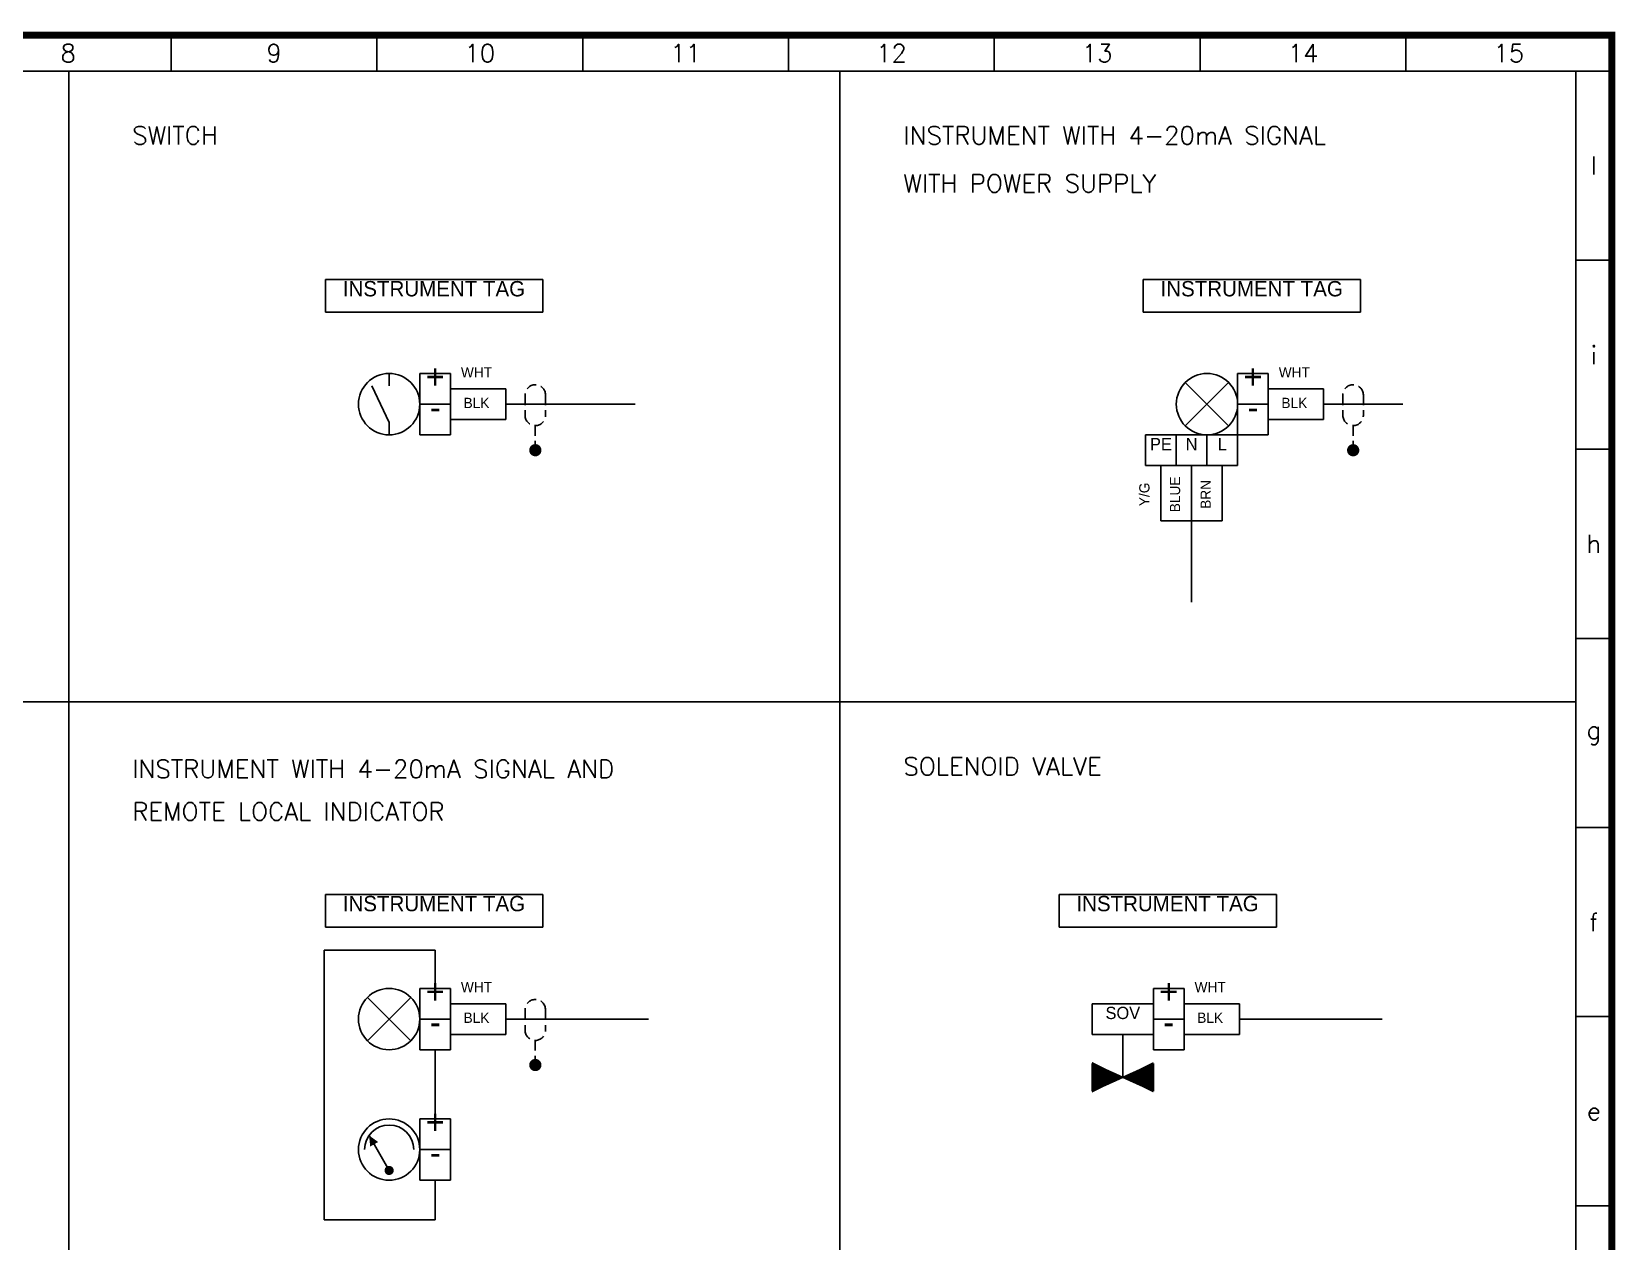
# Model space of a CAD drawing. Extents: x -4 to 378, y 0 to 264.
# Drawn here: x 184.2 to 377.8, y 115.7 to 263.6 of the extents above; entities that cross this region are included whole.
import ezdxf
from ezdxf.enums import TextEntityAlignment as Align

# ---------------------------------------------------------------- set-up
doc = ezdxf.new("R2010")
doc.units = 0
doc.header["$LTSCALE"] = 5
doc.header["$MEASUREMENT"] = 0
doc.linetypes.add('CONTINUA', pattern=[0])
doc.linetypes.add('HIDDEN', pattern=[0.375, 0.25, -0.125])
doc.layers.get('0').update_dxf_attribs({"linetype": 'CONTINUA'})
doc.styles.add('DESCRIZ', font='SIMPLEX')
doc.styles.add('FOXS', font='FOXS')
doc.styles.add('ROMANS', font='ROMANS.shx')
doc.styles.add('SIMPLEX', font='simplex.shx')

# ---------------------------------------------------------------- blocks, each defined once
blk = doc.blocks.new('CART_OR')
at = {"const_width": 0.879}
blk.add_lwpolyline([(0, 263.13), (377.41, 263.13), (377.41, 0), (0, 0)], close=True, dxfattribs=at)
at = {"style": 'DESCRIZ'}
blk.add_attdef('PLOT_PAREMETERS', text='', height=1.76, rotation=90, dxfattribs=at).set_placement((-2.95, 50.73), align=Align.MIDDLE)
for tag, height, p in [('REV4', 1.76, (4.2, 25.57)), ('XX/XX/94', 1.76, (16.47, 25.57)), ('REV3', 1.76, (4.2, 21.43)), ('XX/XX/94', 1.76, (16.47, 21.43)), ('SCALE', 1.76, (339.86, 20.71)), ('FOGLIO', 1.76, (362.89, 20.76)), ('REV2', 1.76, (4.2, 17.28)), ('XX/XX/94', 1.76, (16.47, 17.28)), ('REV1', 1.76, (4.2, 13.14)), ('XX/XX/94', 1.76, (16.47, 13.14)), ('HEADER_LINE_3', 2.19, (228.5, 11.83)), ('REV0', 1.76, (4.2, 8.99)), ('XX/XX/94', 1.76, (16.47, 8.99)), ('HEADER_LINE_4', 2.19, (228.5, 7.59))]:
    blk.add_attdef(tag, text='', height=height, dxfattribs=at).set_placement(p, align=Align.MIDDLE)
for tag, p in [('DESCRIPTION', (27.33, 24.69)), ('DESCRIPTION', (27.33, 20.54)), ('DESCRIPTION', (27.33, 16.4)), ('DOCUMENT', (349.33, 15.81)), ('DESCRIPTION', (27.33, 12.25)), ('CUSTOMER_ORDER', (349.33, 11.08)), ('DESCRIPTION', (27.33, 8.11)), ('CUSTOMER_REF', (349.33, 6.34))]:
    blk.add_attdef(tag, p, '', height=1.76, dxfattribs=at)
at = {"style": 'FOXS', "width": 0.9}
for tag, p in [('DISEGNATO4', (129.98, 25.47)), ('CONTROLLATO4', (145.07, 25.47)), ('APPROVATO4', (160.16, 25.47)), ('DISEGNATO3', (129.98, 21.33)), ('CONTROLLATO3', (145.07, 21.33)), ('APPROVATO3', (160.16, 21.33)), ('DISEGNATO2', (129.98, 17.18)), ('CONTROLLATO2', (145.07, 17.18)), ('APPROVATO2', (160.16, 17.18)), ('DISEGNATO1', (129.98, 13.03)), ('CONTROLLATO1', (145.07, 13.03)), ('APPROVATO1', (160.16, 13.03)), ('DISEGNATO0', (129.98, 8.88)), ('CONTROLLATO0', (145.07, 8.88)), ('APPROVATO0', (160.16, 8.88))]:
    blk.add_attdef(tag, text='', height=2.19, dxfattribs=at).set_placement(p, align=Align.MIDDLE)
at = {"color": 1, "style": 'DESCRIZ'}
for tag, p in [('CONTRACTOR', (228.5, 24.4)), ('HEADER_LINE_1', (228.5, 20.7)), ('HEADER_LINE_2', (228.5, 17.01))]:
    blk.add_attdef(tag, text='', height=1.9, dxfattribs=at).set_placement(p, align=Align.MIDDLE)
at = {"style": 'DESCRIZ'}
blk.add_attdef('FILE_NAME', (-2.16, 3.38), '', height=1.76, rotation=90, dxfattribs=at)

msp = doc.modelspace()

# ---------------------------------------------------------------- linework, layer by layer
at = {"color": 7}
for p, q in [((201.28, 263.13), (201.28, 258.75)), ((226.44, 263.13), (226.44, 258.75)), ((251.6, 263.13), (251.6, 258.75)), ((276.76, 263.13), (276.76, 258.75)), ((301.92, 263.13), (301.92, 258.75)), ((327.08, 263.13), (327.08, 258.75)), ((352.25, 263.13), (352.25, 258.75)), ((0, 258.75), (377.41, 258.75)), ((188.75, 258.75), (188.75, 27.54)), ((283.03, 258.75), (283.03, 27.54)), ((373.03, 258.75), (373.03, 27.54)), ((377.41, 235.63), (373.03, 235.63)), ((246.71, 233.27), (220.14, 233.27)), ((220.14, 233.27), (220.14, 229.27)), ((246.71, 233.27), (246.71, 229.27)), ((346.7, 233.27), (320.13, 233.27)), ((320.13, 233.27), (320.13, 229.27)), ((346.7, 233.27), (346.7, 229.27)), ((246.71, 229.27), (220.14, 229.27)), ((346.7, 229.27), (320.13, 229.27)), ((242.18, 218.02), (258.01, 218.02)), ((342.17, 218.02), (351.85, 218.02)), ((320.42, 214.27), (331.67, 214.27)), ((331.67, 214.27), (331.67, 210.52)), ((377.41, 212.51), (373.03, 212.51)), ((327.92, 210.52), (331.67, 210.52)), ((326.04, 203.77), (326.04, 193.8)), ((377.41, 189.39), (373.03, 189.39)), ((372.98, 181.61), (0, 181.61)), ((377.41, 166.27), (373.03, 166.27)), ((220.14, 158.09), (220.14, 154.09)), ((246.71, 158.09), (220.14, 158.09)), ((246.71, 158.09), (246.71, 154.09)), ((336.4, 158.09), (309.83, 158.09)), ((309.83, 158.09), (309.83, 154.09)), ((336.4, 158.09), (336.4, 154.09)), ((246.71, 154.09), (220.14, 154.09)), ((336.4, 154.09), (309.83, 154.09)), ((220, 118.3), (220, 151.28)), ((220, 151.28), (233.56, 151.28)), ((233.56, 146.59), (233.56, 151.28)), ((377.41, 143.14), (373.03, 143.14)), ((233.56, 139.09), (233.56, 130.63)), ((233.56, 123.13), (233.56, 118.3)), ((233.56, 118.3), (220, 118.3)), ((377.41, 120.02), (373.03, 120.02))]:
    msp.add_line(p, q, dxfattribs=at)
for p, q in [((227.93, 220.27), (227.93, 221.77)), ((231.68, 221.77), (231.68, 214.27)), ((231.68, 221.77), (235.43, 221.77)), ((235.43, 221.77), (235.43, 214.27)), ((331.67, 221.77), (331.67, 214.27)), ((331.67, 221.77), (335.42, 221.77)), ((335.42, 221.77), (335.42, 214.27)), ((227.93, 215.77), (225.83, 220.27)), ((235.43, 219.89), (242.18, 219.89)), ((242.18, 219.89), (242.18, 216.14)), ((325.27, 220.67), (330.57, 215.37)), ((325.27, 215.37), (330.57, 220.67)), ((335.42, 219.89), (342.17, 219.89)), ((342.17, 219.89), (342.17, 216.14)), ((231.68, 218.02), (235.43, 218.02)), ((331.67, 218.02), (335.42, 218.02)), ((227.93, 214.27), (227.93, 215.77)), ((235.43, 216.14), (242.18, 216.14)), ((335.42, 216.14), (342.17, 216.14)), ((231.68, 214.27), (235.43, 214.27)), ((320.42, 214.27), (320.42, 210.52)), ((324.17, 214.27), (324.17, 210.52)), ((327.92, 214.27), (327.92, 210.52)), ((331.67, 214.27), (335.42, 214.27)), ((320.42, 210.52), (327.92, 210.52)), ((322.29, 203.77), (322.29, 210.52)), ((326.04, 203.77), (326.04, 210.52)), ((329.79, 203.77), (329.79, 210.52)), ((322.29, 203.77), (329.79, 203.77)), ((225.28, 145.49), (230.58, 140.19)), ((225.28, 140.19), (230.58, 145.49)), ((231.68, 146.59), (235.43, 146.59)), ((231.68, 146.59), (231.68, 139.09)), ((235.43, 146.59), (235.43, 139.09)), ((321.38, 146.59), (321.38, 139.09)), ((321.38, 146.59), (325.13, 146.59)), ((325.13, 146.59), (325.13, 139.09)), ((235.43, 144.72), (242.18, 144.72)), ((242.18, 144.72), (242.18, 140.97)), ((313.88, 144.72), (321.38, 144.72)), ((313.88, 144.72), (313.88, 140.97)), ((325.13, 144.72), (331.88, 144.72)), ((331.88, 144.72), (331.88, 140.97)), ((231.68, 142.84), (235.43, 142.84)), ((242.18, 142.84), (259.62, 142.84)), ((321.38, 142.84), (325.13, 142.84)), ((331.88, 142.84), (349.32, 142.84)), ((235.43, 140.97), (242.18, 140.97)), ((313.88, 140.97), (321.38, 140.97)), ((317.63, 140.97), (317.63, 135.72)), ((325.13, 140.97), (331.88, 140.97)), ((231.68, 139.09), (235.43, 139.09)), ((321.38, 139.09), (325.13, 139.09)), ((313.88, 137.4), (313.88, 134.03)), ((313.88, 134.03), (321.38, 137.4)), ((313.88, 137.4), (321.38, 134.03)), ((321.38, 137.4), (321.38, 134.03)), ((231.68, 130.63), (235.43, 130.63)), ((231.68, 130.63), (231.68, 123.13)), ((235.43, 130.63), (235.43, 123.13)), ((227.93, 124.33), (225.48, 128.61)), ((231.68, 126.88), (235.43, 126.88)), ((231.68, 123.13), (235.43, 123.13))]:
    msp.add_line(p, q)
at = {"linetype": 'HIDDEN'}
for p, q in [((244.55, 219.15), (244.55, 216.65)), ((247.05, 219.15), (247.05, 216.65)), ((344.54, 219.15), (344.54, 216.65)), ((347.04, 219.15), (347.04, 216.65)), ((245.8, 215.4), (245.8, 212.39)), ((345.79, 215.4), (345.79, 212.39)), ((244.55, 143.98), (244.55, 141.48)), ((247.05, 143.98), (247.05, 141.48)), ((245.8, 140.23), (245.8, 137.22))]:
    msp.add_line(p, q, dxfattribs=at)
at = {"color": 7, "const_width": 0.75}
for points in [[(245.43, 212.39, 1), (246.18, 212.39, 1)], [(345.42, 212.39, 1), (346.17, 212.39, 1)], [(245.43, 137.22, 1), (246.18, 137.22, 1)]]:
    msp.add_lwpolyline(points, format="xyb", close=True, dxfattribs=at)
for points in [[(317.63, 135.72, 0, 3.75, 0), (313.88, 135.72, 3.75, 3.75, 0)], [(317.63, 135.72, 0, 3.75, 0), (321.38, 135.72, 3.75, 3.75, 0)], [(225.48, 128.61, 0, 1.12, 0), (226.1, 127.53, 1.12, 1.12, 0)]]:
    msp.add_lwpolyline(points, format="xyseb")
at = {"const_width": 0.562}
msp.add_lwpolyline([(227.65, 124.33, 1), (228.21, 124.33, 1)], format="xyb", close=True, dxfattribs=at)
for centre in [(227.93, 218.02), (327.92, 218.02), (227.93, 142.84), (227.93, 126.88)]:
    msp.add_circle(centre, 3.75)
at = {"linetype": 'HIDDEN'}
for centre, start, end in [((245.8, 219.15), 0, 180), ((345.79, 219.15), 0, 180), ((245.8, 216.65), 180, 0), ((345.79, 216.65), 180, 0), ((245.8, 143.98), 0, 180), ((245.8, 141.48), 180, 0)]:
    msp.add_arc(centre, 1.25, start, end, dxfattribs=at)
msp.add_arc((227.93, 126.88), 3, 0, 180)

# ---------------------------------------------------------------- block references
at = {"color": 7}
msp.add_blockref('CART_OR', (0, 0), dxfattribs=at)

# ---------------------------------------------------------------- texts
at = {"color": 7, "style": 'SIMPLEX'}
for s, height, p in [('8', 2.19, (188.7, 260.94)), ('9', 2.19, (213.86, 260.94)), ('10', 2.189, (239.02, 260.94)), ('11', 2.189, (264.18, 260.94)), ('12', 2.189, (289.34, 260.94)), ('13', 2.189, (314.5, 260.94)), ('14', 2.189, (339.67, 260.94)), ('15', 2.189, (364.83, 260.94)), ('l', 2.19, (375.22, 247.19)), ('i', 2.19, (375.22, 224.07)), ('h', 2.19, (375.22, 200.95)), ('g', 2.19, (375.22, 177.83)), ('f', 2.19, (375.22, 154.7)), ('e', 2.19, (375.22, 131.58))]:
    msp.add_text(s, height=height, dxfattribs=at).set_placement(p, align=Align.MIDDLE)
at = {"color": 1, "style": 'ROMANS'}
for s, p in [('SWITCH', (196.53, 249.78)), ('INSTRUMENT WITH 4-20mA SIGNAL', (290.81, 249.78)), ('WITH POWER SUPPLY', (290.81, 243.91)), ('INSTRUMENT WITH 4-20mA SIGNAL AND', (196.53, 172.32)), ('SOLENOID VALVE', (290.81, 172.64)), ('REMOTE LOCAL INDICATOR', (196.53, 167.12))]:
    msp.add_text(s, height=2.2, dxfattribs=at).set_placement(p)
at = {"color": 1}
for p in [(233.41, 231.2), (333.39, 231.2), (233.41, 156.02), (323.1, 156.02)]:
    msp.add_text('INSTRUMENT TAG', height=1.875, dxfattribs=at).set_placement(p, align=Align.CENTER)
for s, height, p in [('+', 3, (233.56, 219.89)), ('+', 3, (333.54, 219.89)), ('-', 3, (233.56, 216.14)), ('-', 3, (333.54, 216.14)), ('PE', 1.5, (322.29, 212.39)), ('N', 1.5, (326.04, 212.39)), ('L', 1.5, (329.79, 212.39)), ('+', 3, (233.56, 144.72)), ('+', 3, (323.25, 144.72)), ('SOV', 1.5, (317.63, 142.84)), ('-', 3, (233.56, 140.97)), ('-', 3, (323.25, 140.97)), ('+', 3, (233.56, 128.76)), ('-', 3, (233.56, 125.01))]:
    msp.add_text(s, height=height).set_placement(p, align=Align.CENTER)
at = {"color": 7}
for s, p in [('WHT', (238.61, 221.29)), ('WHT', (338.6, 221.29)), ('BLK', (238.61, 217.55)), ('BLK', (338.6, 217.55)), ('WHT', (238.61, 146.12)), ('WHT', (328.31, 146.12)), ('BLK', (238.61, 142.37)), ('BLK', (328.31, 142.37))]:
    msp.add_text(s, height=1.25, dxfattribs=at).set_placement(p, align=Align.CENTER)
for s, p in [('Y/G', (320.89, 206.99)), ('BLUE', (324.64, 206.99)), ('BRN', (328.39, 206.99))]:
    msp.add_text(s, height=1.25, rotation=90, dxfattribs=at).set_placement(p, align=Align.CENTER)

doc.saveas('drawing.dxf')
